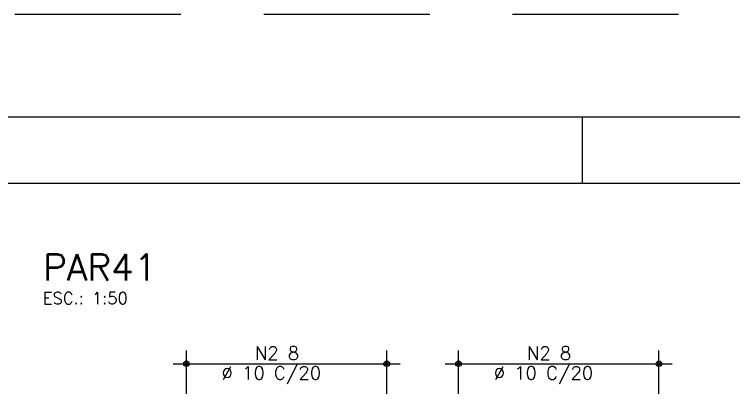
# Model space of a CAD drawing. Extents: x -1.9 to 86, y -1.6 to 60.9.
# Drawn here: x 38.54 to 49.38, y 55.32 to 60.95 of the extents above; entities that cross this region are included whole.
import ezdxf

# ---------------------------------------------------------------- set-up
doc = ezdxf.new("R2010")
doc.units = 0
doc.header["$MEASUREMENT"] = 0
doc.linetypes.add('HIDDEN', pattern=[0.375, 0.25, -0.125])
doc.layers.get('0').update_dxf_attribs({"linetype": 'CONTINUOUS'})
doc.layers.get('Defpoints').update_dxf_attribs({"linetype": 'CONTINUOUS'})
for name, color, linetype in [('ARQ_FOLHA', 7, 'CONTINUOUS'), ('PENA_01', 1, 'CONTINUOUS'), ('PENA_02', 2, 'CONTINUOUS'), ('PENA_03', 3, 'CONTINUOUS'), ('PENA_06', 6, 'CONTINUOUS')]:
    doc.layers.add(name, color=color, linetype=linetype)
doc.styles.get("Standard").update_dxf_attribs({"font": 'ROMANS.SHX'})

# ---------------------------------------------------------------- blocks, each defined once
blk = doc.blocks.new('FOLHA A1 - 841 X 594')
at = {"layer": 'ARQ_FOLHA', "color": 1}
blk.add_line((-370, 584), (-370, 594), dxfattribs=at)
for points in [[(-841, 0), (0, 0), (0, 594), (-841, 594)], [(-816, 10), (-10, 10), (-10, 584), (-816, 584)]]:
    blk.add_lwpolyline(points, close=True, dxfattribs=at)
at = {"layer": 'Defpoints', "color": 8, "linetype": 'HIDDEN', "ltscale": 100}
blk.add_lwpolyline([(-860.5, 609.5), (-860.5, -15.5), (19.5, -15.5), (19.5, 609.5)], close=True, dxfattribs=at)
blk = doc.blocks.new('*U24')
blk.add_blockref('FOLHA A1 - 841 X 594', (0, 0))

msp = doc.modelspace()

# ---------------------------------------------------------------- linework, layer by layer
at = {"layer": 'PENA_01', "linetype": 'Continuous'}
for p, q in [((41.13444, 53.221719), (41.13444, 55.876737)), ((44.15444, 53.11721), (44.15444, 55.876737)), ((45.23444, 53.143307), (45.23444, 55.876737)), ((48.25444, 53.142317), (48.25444, 55.876737)), ((40.93444, 55.676737), (44.35444, 55.676737)), ((45.03444, 55.676737), (48.45444, 55.676737))]:
    msp.add_line(p, q, dxfattribs=at)
at = {"layer": 'PENA_02', "linetype": 'Continuous'}
for centre, radius in [((41.13444, 55.676737), 0.041625), ((44.15444, 55.676737), 0.041625), ((45.23444, 55.676737), 0.041625), ((48.25444, 55.676737), 0.041625), ((41.13444, 55.676737), 0.02075), ((44.15444, 55.676737), 0.02075), ((45.23444, 55.676737), 0.02075), ((48.25444, 55.676737), 0.02075)]:
    msp.add_circle(centre, radius, dxfattribs=at)

# ---------------------------------------------------------------- block references
at = {"xscale": 0.0999999999999994, "yscale": 0.0999999999999994, "zscale": 0.0999999999999994}
msp.add_blockref('*U24', (84.1, -0.002501), dxfattribs=at)

# ---------------------------------------------------------------- texts
at = {"layer": 'PENA_03', "linetype": 'Continuous'}
for s, height, p in [('ESC.: 1:50', 0.18, (38.971463, 56.575502)), ('N2 8', 0.2, (42.16444, 55.736737)), ('N2 8', 0.2, (46.26444, 55.736737)), ('%%c 10 C/20', 0.2, (41.66444, 55.436737)), ('%%c 10 C/20', 0.2, (45.76444, 55.436737))]:
    msp.add_text(s, height=height, dxfattribs=at).set_placement(p)
at = {"layer": 'PENA_06', "linetype": 'Continuous'}
msp.add_text('PAR41', height=0.4, dxfattribs=at).set_placement((38.971463, 56.931726))

doc.saveas('drawing.dxf')
